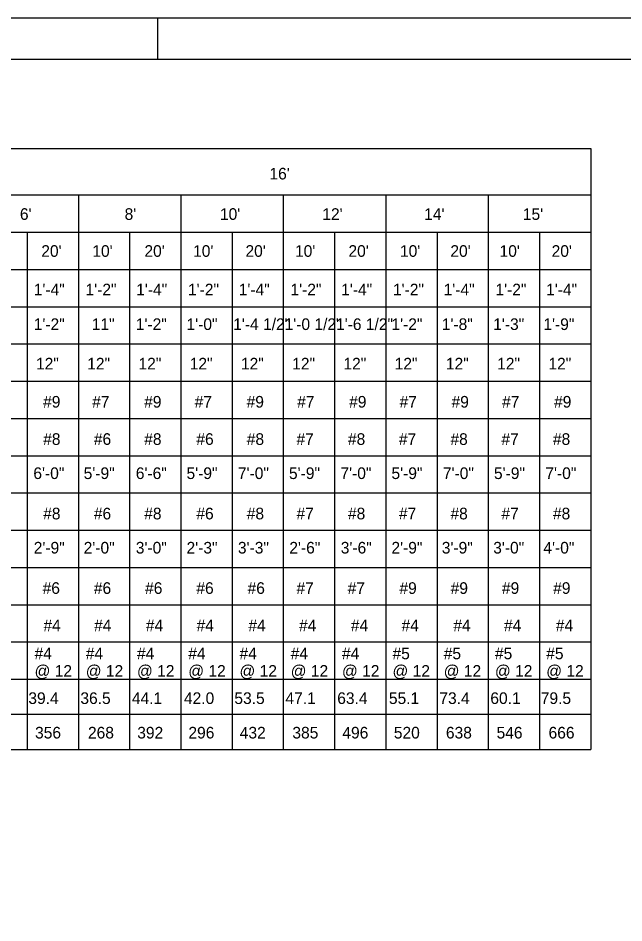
# Model space of a CAD drawing. Extents: x 0 to 68, y 0 to 44.
# Drawn here: x 38.62 to 53.31, y 22.06 to 44 of the extents above; entities that cross this region are included whole.
import ezdxf

# ---------------------------------------------------------------- set-up
doc = ezdxf.new("R2010")
doc.units = 0
for name, color, linetype in [('10 Sheet Format', 7, 'Continuous'), ('210 Border', 7, 'Continuous'), ('214 Text and Titles', 7, 'Continuous')]:
    doc.layers.add(name, color=color, linetype=linetype)

msp = doc.modelspace()

# ---------------------------------------------------------------- linework, layer by layer
at = {"layer": '10 Sheet Format'}
msp.add_lwpolyline([(0, 0), (68, 0), (68, 44), (0, 44)], close=True, dxfattribs=at)
at = {"layer": '210 Border'}
for p, q in [((42, 44), (42, 43)), ((2, 43), (67, 43))]:
    msp.add_line(p, q, dxfattribs=at)
at = {"layer": '214 Text and Titles'}
for p, q in [((3.054, 40.841), (52.509, 40.841)), ((52.509, 40.841), (52.509, 26.265)), ((3.054, 39.712), (52.509, 39.712)), ((40.085, 39.712), (40.085, 28.869)), ((42.57, 39.712), (42.57, 28.869)), ((45.054, 39.712), (45.054, 28.869)), ((47.539, 39.712), (47.539, 28.869)), ((50.024, 39.712), (50.024, 28.869)), ((3.054, 38.808), (52.509, 38.808)), ((38.843, 38.808), (38.843, 28.869)), ((41.327, 38.808), (41.327, 28.869)), ((43.812, 38.808), (43.812, 28.869)), ((46.297, 38.808), (46.297, 28.869)), ((48.782, 38.808), (48.782, 28.869)), ((51.266, 38.808), (51.266, 28.869)), ((3.054, 37.905), (52.509, 37.905)), ((4.251, 37.001), (52.509, 37.001)), ((3.054, 36.098), (52.509, 36.098)), ((4.251, 35.194), (52.509, 35.194)), ((4.251, 34.29), (52.509, 34.29)), ((5.038, 33.387), (52.509, 33.387)), ((4.251, 32.483), (52.509, 32.483)), ((5.038, 31.58), (52.509, 31.58)), ((4.251, 30.676), (52.509, 30.676)), ((4.251, 29.773), (52.509, 29.773)), ((4.251, 28.869), (52.509, 28.869)), ((38.843, 28.869), (38.843, 26.265)), ((40.085, 28.869), (40.085, 26.265)), ((41.327, 28.869), (41.327, 26.265)), ((42.57, 28.869), (42.57, 26.265)), ((43.812, 28.869), (43.812, 26.265)), ((45.054, 28.869), (45.054, 26.265)), ((46.297, 28.869), (46.297, 26.265)), ((47.539, 28.869), (47.539, 26.265)), ((48.782, 28.869), (48.782, 26.265)), ((50.024, 28.869), (50.024, 26.265)), ((51.266, 28.869), (51.266, 26.265)), ((3.054, 27.966), (52.509, 27.966)), ((4.251, 27.115), (52.509, 27.115)), ((3.054, 26.265), (52.509, 26.265))]:
    msp.add_line(p, q, dxfattribs=at)

# ---------------------------------------------------------------- texts
for s, p in [("16'", (44.717, 40.086)), ("6'", (38.667, 39.106)), ("8'", (41.206, 39.106)), ("10'", (43.517, 39.106)), ("12'", (45.999, 39.106)), ("14'", (48.469, 39.106)), ("15'", (50.861, 39.106)), ("20'", (39.185, 38.21)), ("10'", (40.423, 38.21)), ("20'", (41.686, 38.21)), ("10'", (42.866, 38.21)), ("20'", (44.136, 38.21)), ("10'", (45.337, 38.21)), ("20'", (46.633, 38.21)), ("10'", (47.882, 38.21)), ("20'", (49.104, 38.21)), ("10'", (50.297, 38.21)), ("20'", (51.559, 38.21)), ('1\'-4"', (39.002, 37.275)), ('1\'-2"', (40.258, 37.275)), ('1\'-4"', (41.487, 37.275)), ('1\'-2"', (42.742, 37.275)), ('1\'-4"', (43.972, 37.275)), ('1\'-2"', (45.227, 37.275)), ('1\'-4"', (46.457, 37.275)), ('1\'-2"', (47.712, 37.275)), ('1\'-4"', (48.941, 37.275)), ('1\'-2"', (50.197, 37.275)), ('1\'-4"', (51.426, 37.275)), ('1\'-2"', (39.002, 36.435)), ('11"', (40.409, 36.435)), ('1\'-2"', (41.477, 36.435)), ('1\'-0"', (42.707, 36.435)), ('1\'-4 1/2"', (43.839, 36.435)), ('1\'-0 1/2"', (45.085, 36.435)), ('1\'-6 1/2"', (46.332, 36.435)), ('1\'-2"', (47.675, 36.435)), ('1\'-8"', (48.896, 36.435)), ('1\'-3"', (50.143, 36.435)), ('1\'-9"', (51.359, 36.435)), ('12"', (39.057, 35.478)), ('12"', (40.299, 35.478)), ('12"', (41.542, 35.478)), ('12"', (42.784, 35.478)), ('12"', (44.026, 35.478)), ('12"', (45.269, 35.478)), ('12"', (46.511, 35.478)), ('12"', (47.753, 35.478)), ('12"', (48.996, 35.478)), ('12"', (50.238, 35.478)), ('12"', (51.481, 35.478)), ('#9', (39.229, 34.553)), ('#7', (40.419, 34.553)), ('#9', (41.679, 34.553)), ('#7', (42.904, 34.553)), ('#9', (44.164, 34.553)), ('#7', (45.389, 34.553)), ('#9', (46.649, 34.553)), ('#7', (47.873, 34.553)), ('#9', (49.133, 34.553)), ('#7', (50.358, 34.553)), ('#9', (51.618, 34.553)), ('#8', (39.231, 33.649)), ('#6', (40.46, 33.649)), ('#8', (41.681, 33.649)), ('#6', (42.945, 33.649)), ('#8', (44.167, 33.649)), ('#7', (45.372, 33.649)), ('#8', (46.621, 33.649)), ('#7', (47.857, 33.649)), ('#8', (49.106, 33.649)), ('#7', (50.342, 33.649)), ('#8', (51.591, 33.649)), ('6\'-0"', (38.993, 32.821)), ('5\'-9"', (40.213, 32.821)), ('6\'-6"', (41.477, 32.821)), ('5\'-9"', (42.707, 32.821)), ('7\'-0"', (43.953, 32.821)), ('5\'-9"', (45.191, 32.821)), ('7\'-0"', (46.438, 32.821)), ('5\'-9"', (47.676, 32.821)), ('7\'-0"', (48.923, 32.821)), ('5\'-9"', (50.161, 32.821)), ('7\'-0"', (51.407, 32.821)), ('#8', (39.231, 31.842)), ('#6', (40.46, 31.842)), ('#8', (41.681, 31.842)), ('#6', (42.945, 31.842)), ('#8', (44.167, 31.842)), ('#7', (45.372, 31.842)), ('#8', (46.621, 31.842)), ('#7', (47.857, 31.842)), ('#8', (49.106, 31.842)), ('#7', (50.342, 31.842)), ('#8', (51.591, 31.842)), ('2\'-9"', (39.002, 31.014)), ('2\'-0"', (40.213, 31.014)), ('3\'-0"', (41.477, 31.014)), ('2\'-3"', (42.707, 31.014)), ('3\'-3"', (43.953, 31.014)), ('2\'-6"', (45.199, 31.014)), ('3\'-6"', (46.446, 31.014)), ('2\'-9"', (47.675, 31.014)), ('3\'-9"', (48.896, 31.014)), ('3\'-0"', (50.143, 31.014)), ('4\'-0"', (51.359, 31.014)), ('#6', (39.218, 30.035)), ('#6', (40.46, 30.035)), ('#6', (41.702, 30.035)), ('#6', (42.945, 30.035)), ('#6', (44.187, 30.035)), ('#7', (45.372, 30.035)), ('#7', (46.614, 30.035)), ('#9', (47.869, 30.035)), ('#9', (49.111, 30.035)), ('#9', (50.354, 30.035)), ('#9', (51.596, 30.035)), ('#4', (39.238, 29.131)), ('#4', (40.466, 29.131)), ('#4', (41.722, 29.131)), ('#4', (42.951, 29.131)), ('#4', (44.207, 29.131)), ('#4', (45.436, 29.131)), ('#4', (46.692, 29.131)), ('#4', (47.921, 29.131)), ('#4', (49.177, 29.131)), ('#4', (50.405, 29.131)), ('#4', (51.661, 29.131)), ('#4', (39.022, 28.45)), ('#4', (40.264, 28.45)), ('#4', (41.506, 28.45)), ('#4', (42.749, 28.45)), ('#4', (43.991, 28.45)), ('#4', (45.233, 28.45)), ('#4', (46.476, 28.45)), ('#5', (47.701, 28.45)), ('#5', (48.943, 28.45)), ('#5', (50.185, 28.45)), ('#5', (51.428, 28.45)), ('@ 12', (39.022, 28.026)), ('@ 12', (40.264, 28.026)), ('@ 12', (41.506, 28.026)), ('@ 12', (42.749, 28.026)), ('@ 12', (43.991, 28.026)), ('@ 12', (45.233, 28.026)), ('@ 12', (46.476, 28.026)), ('@ 12', (47.701, 28.026)), ('@ 12', (48.943, 28.026)), ('@ 12', (50.185, 28.026)), ('@ 12', (51.428, 28.026)), ('39.4', (38.871, 27.365)), ('36.5', (40.133, 27.365)), ('42.0', (42.644, 27.365)), ('53.5', (43.867, 27.365)), ('63.4', (46.361, 27.365)), ('73.4', (48.837, 27.365)), ('60.1', (50.073, 27.365)), ('79.5', (51.296, 27.365)), ('44.1', (41.382, 27.365)), ('47.1', (45.105, 27.365)), ('55.1', (47.614, 27.365)), ('356', (39.034, 26.528)), ('268', (40.317, 26.528)), ('392', (41.512, 26.528)), ('296', (42.752, 26.528)), ('432', (43.997, 26.528)), ('385', (45.273, 26.528)), ('496', (46.485, 26.528)), ('520', (47.733, 26.528)), ('638', (48.996, 26.528)), ('546', (50.224, 26.528)), ('666', (51.485, 26.528))]:
    msp.add_text(s, height=0.2824, dxfattribs=at).set_placement(p)

doc.saveas('drawing.dxf')
